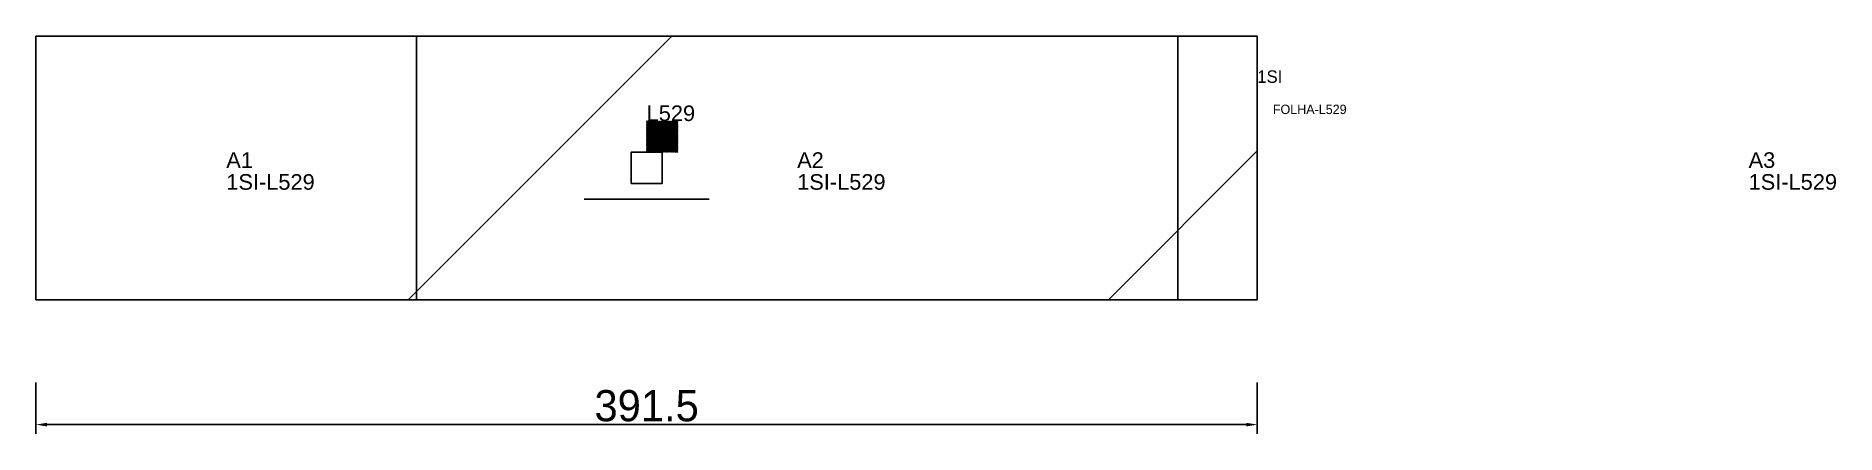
# Model space of a CAD drawing. Header units: metres. Extents: x 222 to 799, y 74 to 202.
import ezdxf

# ---------------------------------------------------------------- set-up
doc = ezdxf.new("R2010")
doc.units = ezdxf.units.M
for name, color, linetype in [('3', 3, 'CONTINUOUS'), ('AUX00', 7, 'CONTINUOUS'), ('COTA', 241, 'CONTINUOUS'), ('FOLHA', 255, 'CONTINUOUS'), ('Hachura', 251, 'CONTINUOUS'), ('NOMENCLATURA', 7, 'CONTINUOUS'), ('Nível', 160, 'CONTINUOUS'), ('Painéis', 200, 'CONTINUOUS'), ('Pilares', 5, 'CONTINUOUS'), ('REAPROVEITAMENTO', 251, 'CONTINUOUS'), ('SARR_2.2x7', 40, 'CONTINUOUS')]:
    doc.layers.add(name, color=color, linetype=linetype)
doc.styles.add('ARIAL', font='Arial.ttf')
doc.styles.add('STR_STANDARD', font='arial.ttf')
doc.dimstyles.new('EZ DXF', dxfattribs={"dimtxt": 10, "dimasz": 3.5, "dimexe": 3, "dimexo": 1.5, "dimgap": 1, "dimtad": 1, "dimdec": 1, "dimdsep": 46, "dimcen": 2.5, "dimazin": 3, "dimtfac": 1, "dimtmove": 0, "dimatfit": 3})

msp = doc.modelspace()

# ---------------------------------------------------------------- hatches: boundary and pattern name
at = {"layer": 'Hachura'}
h = msp.add_hatch(dxfattribs=at)
h.set_pattern_fill('ANSI31', scale=50)
h.paths.add_polyline_path([(613.7, 201.5), (222.2, 201.5), (222.2, 117), (613.7, 117)])
h = msp.add_hatch(dxfattribs=at)
h.set_pattern_fill('ANSI31', scale=50)
h.paths.add_polyline_path([(613.7, 201.5), (222.2, 201.5), (222.2, 117), (613.7, 117)])
at = {"layer": 'Reaproveitamento'}
h = msp.add_hatch(dxfattribs=at)
h.set_pattern_fill('SOLID')
h.paths.add_polyline_path([(417.95, 164.25), (427.95, 164.25), (427.95, 174.25), (417.95, 174.25)])
h = msp.add_hatch(dxfattribs=at)
h.set_pattern_fill('SOLID')
h.paths.add_polyline_path([(417.95, 164.25), (427.95, 164.25), (427.95, 174.25), (417.95, 174.25)])

# ---------------------------------------------------------------- linework, layer by layer
at = {"layer": '3'}
for points in [[(344.2, 117), (344.2, 201.5)], [(344.2, 117), (344.2, 201.5)], [(588.2, 117), (588.2, 201.5)], [(588.2, 117), (588.2, 201.5)]]:
    msp.add_lwpolyline(points, close=True, dxfattribs=at)
at = {"layer": 'Painéis', "color": 200}
for p, q in [((613.7, 201.5), (222.2, 201.5)), ((222.2, 201.5), (222.2, 117)), ((613.7, 201.5), (222.2, 201.5)), ((222.2, 201.5), (222.2, 117)), ((613.7, 117), (613.7, 201.5)), ((613.7, 117), (613.7, 201.5)), ((222.2, 117), (613.7, 117)), ((222.2, 117), (613.7, 117))]:
    msp.add_line(p, q, dxfattribs=at)
at = {"layer": 'Pilares'}
msp.add_lwpolyline([(412.95, 154.25), (422.95, 154.25), (422.95, 164.25), (412.95, 164.25)], close=True, dxfattribs=at)
msp.add_lwpolyline([(412.95, 154.25), (422.95, 154.25), (422.95, 164.25), (412.95, 164.25)], close=True, dxfattribs=at)
at = {"layer": 'SARR_2.2x7'}
msp.add_line((397.95, 149.25), (437.95, 149.25), dxfattribs=at)
msp.add_line((397.95, 149.25), (437.95, 149.25), dxfattribs=at)

# ---------------------------------------------------------------- texts
at = {"layer": '3', "style": 'STR_STANDARD'}
for s, p in [('A1', (283.2, 159.25)), ('A1', (283.2, 159.25)), ('A2', (466.2, 159.25)), ('A2', (466.2, 159.25)), ('A3', (771.2, 159.25)), ('A3', (771.2, 159.25))]:
    msp.add_text(s, height=5, dxfattribs=at).set_placement(p)
at = {"layer": 'AUX00', "style": 'STR_STANDARD'}
for p in [(283.2, 152.25), (283.2, 152.25), (466.2, 152.25), (466.2, 152.25), (771.2, 152.25), (771.2, 152.25)]:
    msp.add_text('1SI-L529', height=5, dxfattribs=at).set_placement(p)
at = {"layer": 'FOLHA'}
msp.add_text('FOLHA-L529', height=3, dxfattribs=at).set_placement((618.7, 176.5))
msp.add_text('FOLHA-L529', height=3, dxfattribs=at).set_placement((618.7, 176.5))
at = {"layer": 'NOMENCLATURA', "insert": (417.95, 179.25), "char_height": 5, "attachment_point": 1, "style": 'ARIAL'}
msp.add_mtext('L529', dxfattribs=at)
msp.add_mtext('L529', dxfattribs=at)
at = {"layer": 'Nível'}
msp.add_text('1SI', height=4, dxfattribs=at).set_placement((613.7, 186.5))
msp.add_text('1SI', height=4, dxfattribs=at).set_placement((613.7, 186.5))

# ---------------------------------------------------------------- dimensions: what is measured, and where the dimension line sits
at = {"layer": 'COTA'}
msp.add_linear_dim(base=(222.2, 77), p1=(222.2, 92), p2=(613.7, 92), dimstyle='EZ DXF', dxfattribs=at).render()
msp.add_linear_dim(base=(222.2, 77), p1=(222.2, 92), p2=(613.7, 92), dimstyle='EZ DXF', dxfattribs=at).render()

doc.saveas('drawing.dxf')
